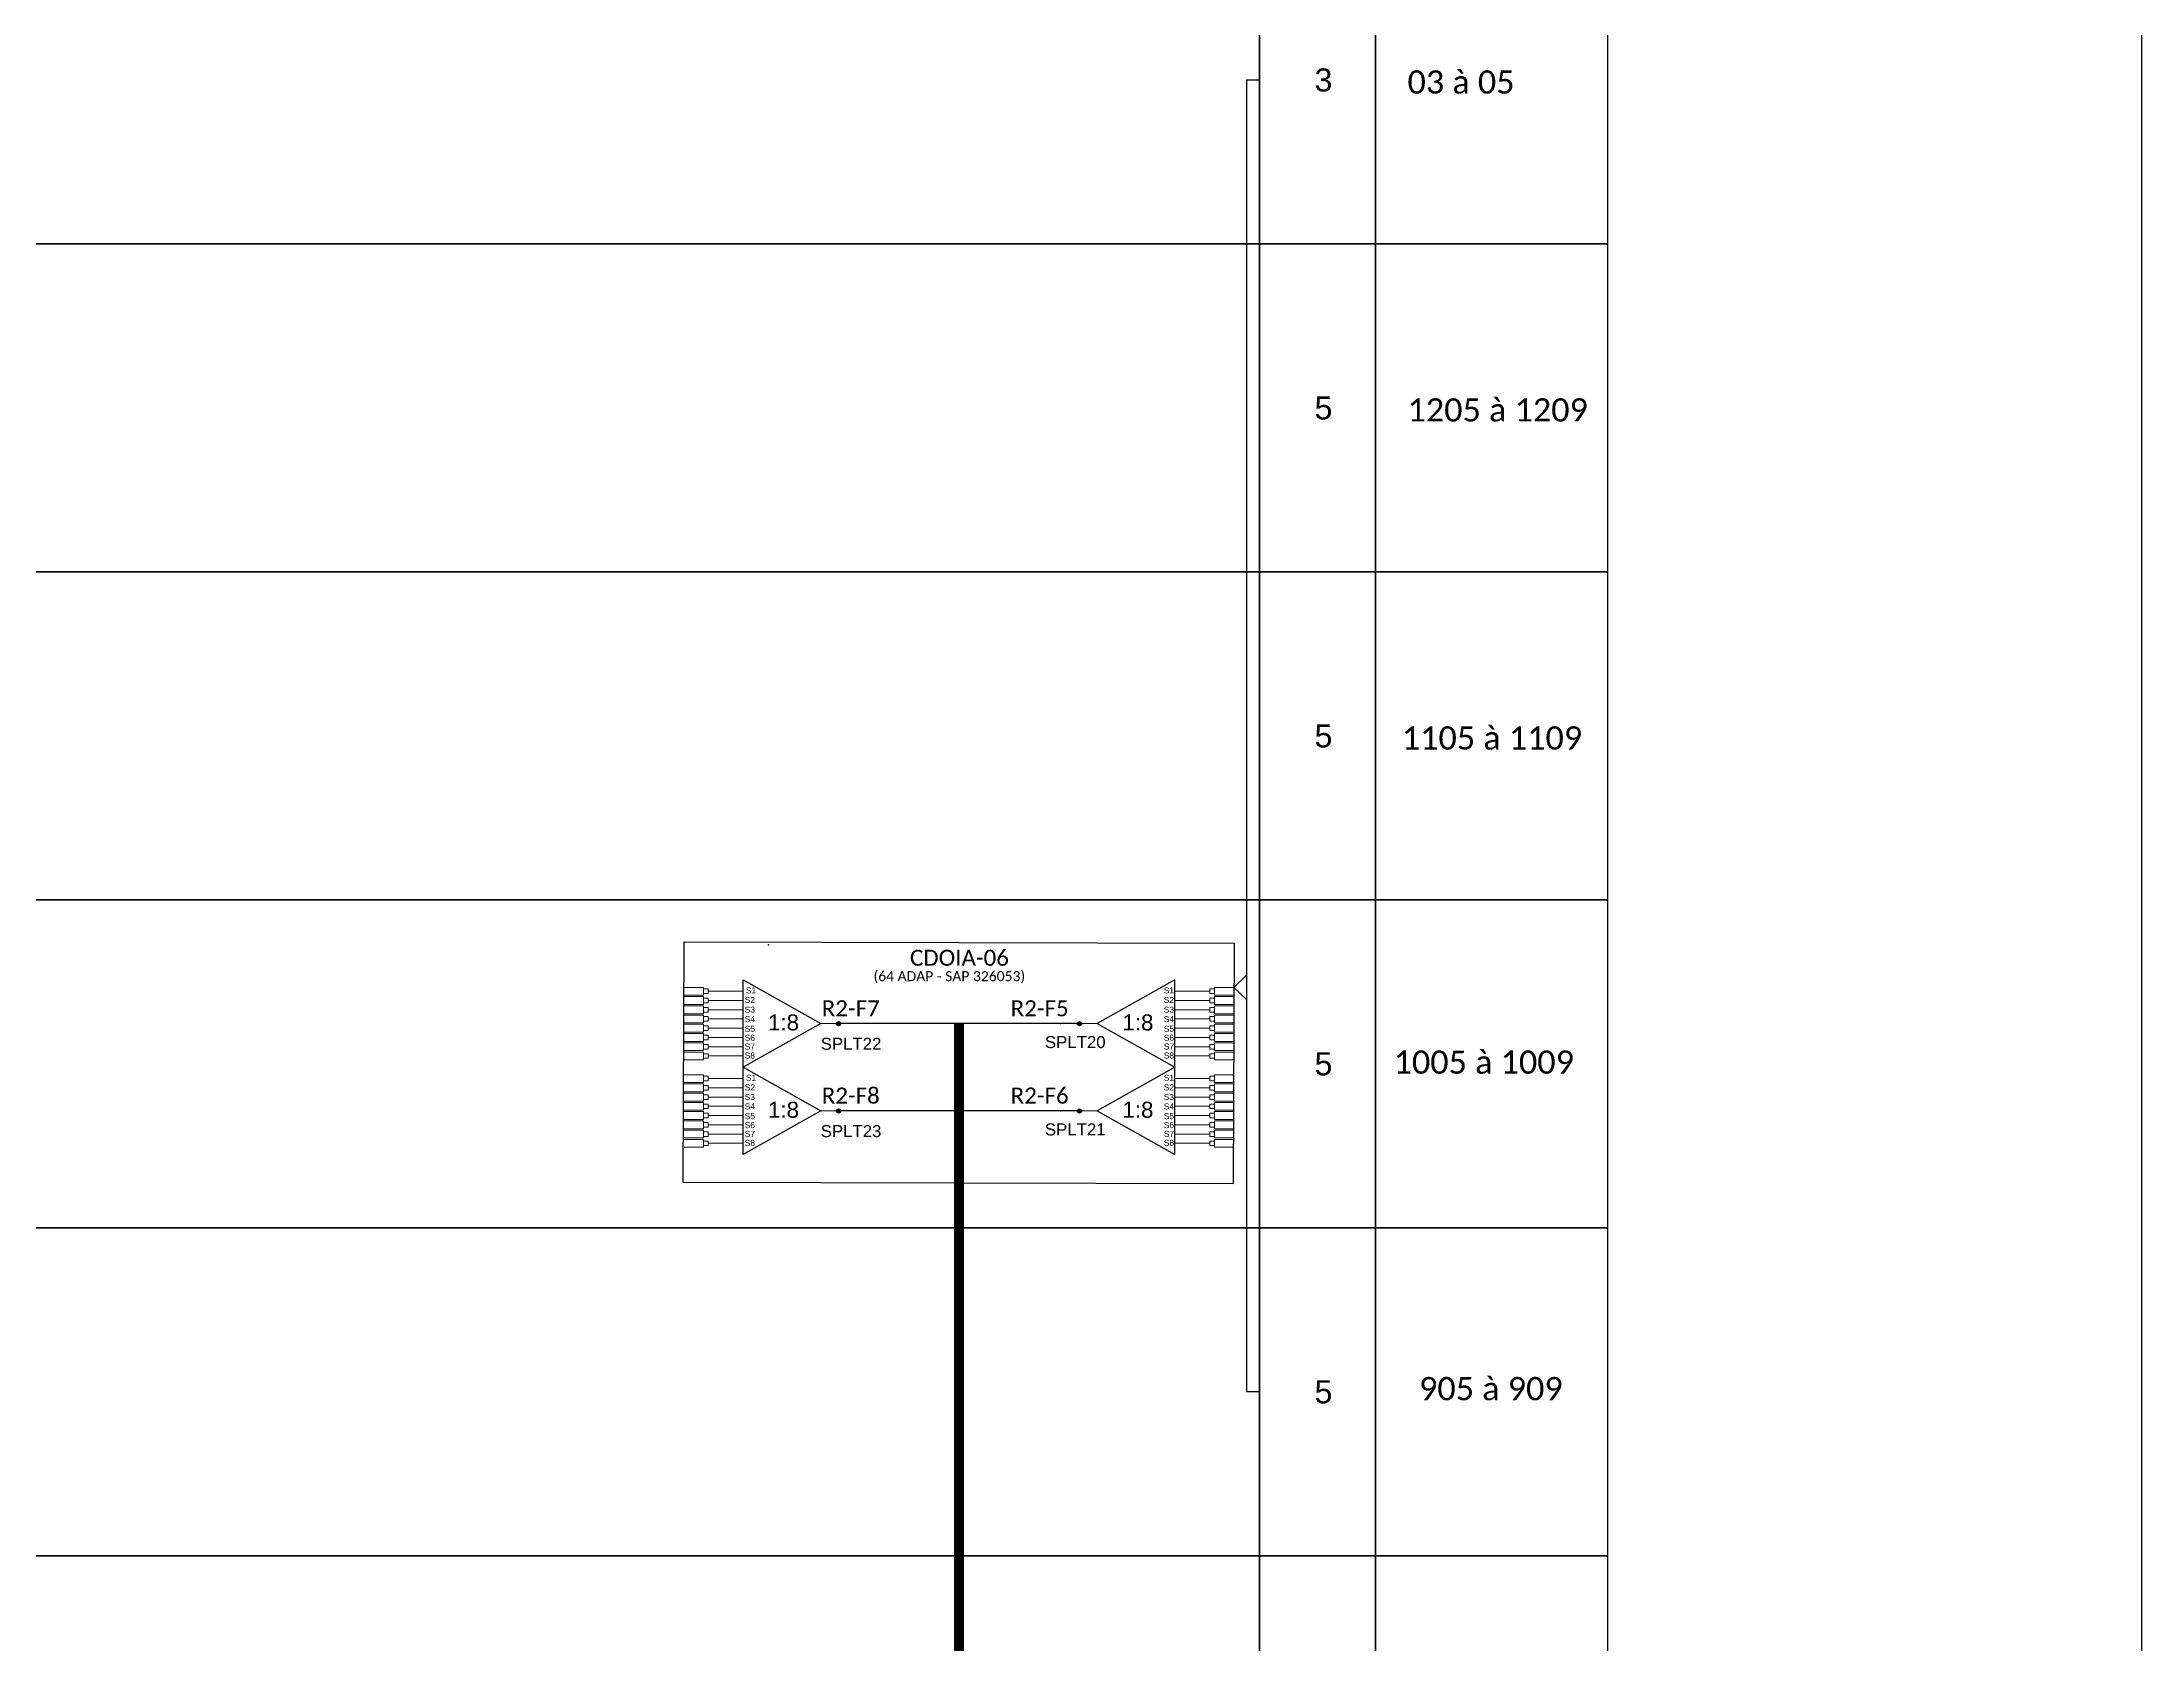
# Model space of a CAD drawing. Header units: inches. Extents: x 3370 to 6145, y 84 to 678.
# Drawn here: x 5008.4 to 5218, y 417.4 to 577.4 of the extents above; entities that cross this region are included whole.
import ezdxf
from ezdxf.enums import TextEntityAlignment as Align

# ---------------------------------------------------------------- set-up
doc = ezdxf.new("R2010")
doc.units = ezdxf.units.IN
doc.header["$MEASUREMENT"] = 0
doc.styles.add('ARIAL', font='arial.ttf')
doc.styles.add('WMF-Calibri0', font='calibri.ttf')

# ---------------------------------------------------------------- blocks, each defined once
blk = doc.blocks.new('A$C415C251F')
at = {"color": 3}
blk.add_point((0, 0), dxfattribs=at)
blk = doc.blocks.new('LEG_CDOIA8_C-SPLT_ESQ')
at = {"color": 3, "extrusion": (0, 0, -1), "xscale": -1, "zscale": -1}
blk.add_blockref('A$C415C251F', (0, 0), dxfattribs=at)
at = {"color": 1, "style": 'WMF-Calibri0', "flags": 4}
blk.add_attdef('CDO', (21.44, -2.61), '', height=2, dxfattribs=at)
blk.add_attdef('MODELO', text='', height=1.5, dxfattribs=at).set_placement((22.54, -4.54), align=Align.CENTER)
at = {"style": 'ARIAL', "flags": 4}
blk.add_attdef('SPLITAGEM', text='', height=1.5, dxfattribs=at).set_placement((18.61, -12.59), align=Align.CENTER)
blk = doc.blocks.new('SPLITTER_')
blk.add_point((0, 0))
at = {"style": 'ARIAL', "flags": 4}
blk.add_attdef('SPLT', (0, -3.26), '', height=1.5, dxfattribs=at)
blk = doc.blocks.new('SPLT_1-8_SC-APC_ESQ')
at = {"color": 1}
blk.add_lwpolyline([(7.37, -2.1), (17.04, -7.55), (7.37, -13), (7.37, -2.1)], dxfattribs=at)
at = {"color": 3, "lineweight": 0}
for points in [[(2.41, -3.02), (0, -3.02)], [(2.41, -4), (0, -4)], [(2.41, -4.17), (0, -4.17)], [(2.41, -5.16), (0, -5.16)], [(2.41, -3.02), (2.41, -4)], [(2.41, -4.17), (2.41, -5.16)], [(2.99, -3.51), (7.37, -3.51)], [(7.37, -4.66), (2.99, -4.66)], [(2.41, -5.32), (0, -5.32)], [(2.41, -6.31), (0, -6.31)], [(2.41, -6.48), (0, -6.48)], [(2.41, -7.46), (0, -7.46)], [(2.41, -7.63), (0, -7.63)], [(2.41, -5.32), (2.41, -6.31)], [(2.41, -6.48), (2.41, -7.46)], [(2.41, -7.63), (2.41, -8.62)], [(7.37, -5.82), (2.99, -5.82)], [(7.37, -6.97), (2.99, -6.97)], [(2.41, -8.62), (0, -8.62)], [(2.41, -8.78), (0, -8.78)], [(2.41, -9.77), (0, -9.77)], [(2.41, -9.94), (0, -9.94)], [(2.41, -8.78), (2.41, -9.77)], [(2.41, -9.94), (2.41, -10.92)], [(7.37, -8.12), (2.99, -8.12)], [(7.37, -9.28), (2.99, -9.28)], [(7.37, -10.43), (2.99, -10.43)], [(2.41, -10.92), (0, -10.92)], [(2.41, -11.09), (0, -11.09)], [(2.41, -12.08), (0, -12.08)], [(2.41, -11.09), (2.41, -12.08)], [(7.37, -11.58), (2.99, -11.58)]]:
    blk.add_lwpolyline(points, dxfattribs=at)
for points in [[(2.99, -3.22), (2.41, -3.22), (2.41, -3.8), (2.99, -3.8)], [(2.99, -4.38), (2.41, -4.38), (2.41, -4.95), (2.99, -4.95)], [(2.99, -5.53), (2.41, -5.53), (2.41, -6.1), (2.99, -6.1)], [(2.99, -6.68), (2.41, -6.68), (2.41, -7.26), (2.99, -7.26)], [(2.99, -7.84), (2.41, -7.84), (2.41, -8.41), (2.99, -8.41)], [(2.99, -8.99), (2.41, -8.99), (2.41, -9.56), (2.99, -9.56)], [(2.99, -10.14), (2.41, -10.14), (2.41, -10.72), (2.99, -10.72)], [(2.99, -11.3), (2.41, -11.3), (2.41, -11.87), (2.99, -11.87)]]:
    blk.add_lwpolyline(points, close=True, dxfattribs=at)
at = {"color": 1, "lineweight": 0}
blk.add_lwpolyline([(17.04, -7.55), (19.26, -7.55)], dxfattribs=at)
at = {"color": 1, "style": 'ARIAL'}
for s, height, p in [('S2', 0.75, (7.56, -4.97)), ('S1', 0.75, (7.7, -3.78)), ('S5', 0.75, (7.55, -8.57)), ('S3', 0.75, (7.55, -6.18)), ('S4', 0.75, (7.55, -7.36)), ('1:8', 2, (10.45, -8.4)), ('S6', 0.75, (7.55, -9.69)), ('S7', 0.75, (7.55, -10.78)), ('S8', 0.75, (7.55, -11.9))]:
    blk.add_text(s, height=height, dxfattribs=at).set_placement(p)
blk = doc.blocks.new('SPLT_1-8_SC-APC')
at = {"color": 1}
blk.add_lwpolyline([(-7.37, -2.1), (-17.04, -7.55), (-7.37, -13), (-7.37, -2.1)], dxfattribs=at)
at = {"color": 3, "lineweight": 0}
for points in [[(-2.99, -3.51), (-7.37, -3.51)], [(-7.37, -4.66), (-2.99, -4.66)], [(-2.41, -3.02), (-2.41, -4)], [(-2.41, -3.02), (0, -3.02)], [(-2.41, -4), (0, -4)], [(-2.41, -4.17), (-2.41, -5.16)], [(-2.41, -4.17), (0, -4.17)], [(-2.41, -5.16), (0, -5.16)], [(-7.37, -5.82), (-2.99, -5.82)], [(-7.37, -6.97), (-2.99, -6.97)], [(-2.41, -5.32), (-2.41, -6.31)], [(-2.41, -5.32), (0, -5.32)], [(-2.41, -6.31), (0, -6.31)], [(-2.41, -6.48), (-2.41, -7.46)], [(-2.41, -6.48), (0, -6.48)], [(-2.41, -7.46), (0, -7.46)], [(-2.41, -7.63), (-2.41, -8.62)], [(-2.41, -7.63), (0, -7.63)], [(-7.37, -8.12), (-2.99, -8.12)], [(-7.37, -9.28), (-2.99, -9.28)], [(-7.37, -10.43), (-2.99, -10.43)], [(-2.41, -8.62), (0, -8.62)], [(-2.41, -8.78), (-2.41, -9.77)], [(-2.41, -8.78), (0, -8.78)], [(-2.41, -9.77), (0, -9.77)], [(-2.41, -9.94), (-2.41, -10.92)], [(-2.41, -9.94), (0, -9.94)], [(-7.37, -11.58), (-2.99, -11.58)], [(-2.41, -10.92), (0, -10.92)], [(-2.41, -11.09), (-2.41, -12.08)], [(-2.41, -11.09), (0, -11.09)], [(-2.41, -12.08), (0, -12.08)]]:
    blk.add_lwpolyline(points, dxfattribs=at)
for points in [[(-2.99, -3.22), (-2.41, -3.22), (-2.41, -3.8), (-2.99, -3.8)], [(-2.99, -4.38), (-2.41, -4.38), (-2.41, -4.95), (-2.99, -4.95)], [(-2.99, -5.53), (-2.41, -5.53), (-2.41, -6.1), (-2.99, -6.1)], [(-2.99, -6.68), (-2.41, -6.68), (-2.41, -7.26), (-2.99, -7.26)], [(-2.99, -7.84), (-2.41, -7.84), (-2.41, -8.41), (-2.99, -8.41)], [(-2.99, -8.99), (-2.41, -8.99), (-2.41, -9.56), (-2.99, -9.56)], [(-2.99, -10.14), (-2.41, -10.14), (-2.41, -10.72), (-2.99, -10.72)], [(-2.99, -11.3), (-2.41, -11.3), (-2.41, -11.87), (-2.99, -11.87)]]:
    blk.add_lwpolyline(points, close=True, dxfattribs=at)
at = {"color": 1, "lineweight": 0}
blk.add_lwpolyline([(-17.04, -7.55), (-19.26, -7.55)], dxfattribs=at)
at = {"color": 1, "style": 'ARIAL'}
for s, height, p in [('S1', 0.75, (-8.74, -3.78)), ('S2', 0.75, (-8.74, -4.97)), ('1:8', 2, (-13.91, -8.4)), ('S3', 0.75, (-8.74, -6.18)), ('S4', 0.75, (-8.74, -7.36)), ('S5', 0.75, (-8.74, -8.57)), ('S6', 0.75, (-8.74, -9.69)), ('S7', 0.75, (-8.74, -10.78)), ('S8', 0.75, (-8.74, -11.9))]:
    blk.add_text(s, height=height, dxfattribs=at).set_placement(p)

msp = doc.modelspace()

# ---------------------------------------------------------------- hatches: boundary and pattern name
h = msp.add_hatch(color=3)
h.dxf.hatch_style = 1
edge = h.paths.add_edge_path()
edge.add_arc((5087.92, 479.35), 0.205, 0, 360)
h = msp.add_hatch(color=3)
h.dxf.hatch_style = 1
edge = h.paths.add_edge_path()
edge.add_arc((5111.97, 479.35), 0.205, 0, 360)
h = msp.add_hatch(color=3)
h.dxf.hatch_style = 1
edge = h.paths.add_edge_path()
edge.add_arc((5087.92, 470.63), 0.205, 0, 360)
h = msp.add_hatch(color=3)
h.dxf.hatch_style = 1
edge = h.paths.add_edge_path()
edge.add_arc((5111.97, 470.63), 0.205, 0, 360)

# ---------------------------------------------------------------- linework, layer by layer
at = {"color": 6}
for p, q in [((5099.94, 479.35), (5087.92, 479.35)), ((5111.97, 479.35), (5099.94, 479.35)), ((5099.94, 470.63), (5087.92, 470.63)), ((5111.97, 470.63), (5099.94, 470.63))]:
    msp.add_line(p, q, dxfattribs=at)
at = {"color": 3}
msp.add_line((5129.95, 442.59), (5128.63, 442.59), dxfattribs=at)
msp.add_lwpolyline([(4379.48, 84.05), (5218.04, 84.05), (5218.04, 678.05), (4379.48, 678.05), (4379.48, 84.05)])
for points in [[(4900.93, 589.94), (5129.95, 589.94), (5129.95, 557.2), (4900.93, 557.2)], [(5129.95, 589.94), (5141.53, 589.94), (5141.53, 557.2), (5129.95, 557.2)], [(5141.53, 589.94), (5164.67, 589.94), (5164.67, 557.2), (5141.53, 557.2)], [(4900.93, 557.2), (5129.95, 557.2), (5129.95, 524.45), (4900.93, 524.45)], [(5129.95, 557.2), (5141.53, 557.2), (5141.53, 524.45), (5129.95, 524.45)], [(5141.53, 557.2), (5164.67, 557.2), (5164.67, 524.45), (5141.53, 524.45)], [(4900.93, 524.45), (5129.95, 524.45), (5129.95, 491.71), (4900.93, 491.71)], [(5129.95, 524.45), (5141.53, 524.45), (5141.53, 491.71), (5129.95, 491.71)], [(5141.53, 524.45), (5164.67, 524.45), (5164.67, 491.71), (5141.53, 491.71)], [(4900.93, 491.71), (5129.95, 491.71), (5129.95, 458.97), (4900.93, 458.97)], [(5129.95, 491.71), (5141.53, 491.71), (5141.53, 458.97), (5129.95, 458.97)], [(5141.53, 491.71), (5164.67, 491.71), (5164.67, 458.97), (5141.53, 458.97)], [(4900.93, 458.97), (5129.95, 458.97), (5129.95, 426.22), (4900.93, 426.22)], [(5129.95, 458.97), (5141.53, 458.97), (5141.53, 426.22), (5129.95, 426.22)], [(5141.53, 458.97), (5164.67, 458.97), (5164.67, 426.22), (5141.53, 426.22)], [(4900.93, 426.22), (5129.95, 426.22), (5129.95, 393.48), (4900.93, 393.48)], [(5129.95, 426.22), (5141.53, 426.22), (5141.53, 393.48), (5129.95, 393.48)], [(5141.53, 426.22), (5164.67, 426.22), (5164.67, 393.48), (5141.53, 393.48)]]:
    msp.add_lwpolyline(points, close=True)
for points in [[(5128.63, 573.57), (5129.95, 573.57)], [(5128.63, 573.57), (5128.63, 442.59)], [(5128.63, 484.18), (5127.38, 482.97), (5128.63, 481.76), (5128.63, 481.76)]]:
    msp.add_lwpolyline(points, dxfattribs=at)
at = {"color": 1}
msp.add_lwpolyline([(5072.51, 487.52), (5127.41, 487.37), (5127.3, 463.35), (5072.4, 463.5)], close=True, dxfattribs=at)
at = {"color": 6, "const_width": 1}
msp.add_lwpolyline([(5099.94, 479.35), (5099.94, 232.77)], dxfattribs=at)
at = {"color": 3}
for centre in [(5087.92, 479.35), (5111.97, 479.35), (5087.92, 470.63), (5111.97, 470.63)]:
    msp.add_circle(centre, 0.205, dxfattribs=at)

# ---------------------------------------------------------------- block references
ref = msp.add_blockref('LEG_CDOIA8_C-SPLT_ESQ', (5080.94, 487.21), dxfattribs=dict(at, xscale=0.8000000000001818, yscale=0.8000000000001818, zscale=0.8))
ref.add_attrib('CDO', 'CDOIA-06', (5095.05, 485.13), dxfattribs={"color": 1, "height": 1.6, "style": 'WMF-Calibri0'})
ref.add_attrib('MODELO', '(64 ADAP - SAP 326053)', dxfattribs={"color": 1, "height": 1, "style": 'WMF-Calibri0'}).set_placement((5098.98, 483.59), align=Align.CENTER)
at = {"xscale": 0.8000000000001818, "yscale": 0.8000000000001818, "zscale": 0.8}
for p in [(5072.51, 485.39), (5072.51, 476.67)]:
    msp.add_blockref('SPLT_1-8_SC-APC_ESQ', p, dxfattribs=at)
at = {"color": 3, "xscale": 0.8000000000001818, "yscale": 0.8000000000001818, "zscale": 0.8}
for p in [(5127.38, 485.39), (5127.38, 476.67)]:
    msp.add_blockref('SPLT_1-8_SC-APC', p, dxfattribs=at)
ref = msp.add_blockref('SPLITTER_', (5086.14, 479.35), dxfattribs=dict(xscale=0.8000000000001818, yscale=0.8000000000001818, zscale=0.8))
ref.add_attrib('SPLT', 'SPLT22', (5086.14, 476.74), dxfattribs={"height": 1.2, "style": 'ARIAL'})
ref = msp.add_blockref('SPLITTER_', (5110.07, 479.35), dxfattribs=dict(xscale=0.8000000000001818, yscale=0.8000000000001818, zscale=0.8))
ref.add_attrib('SPLT', 'SPLT20', (5108.52, 476.91), dxfattribs={"height": 1.2, "style": 'ARIAL'})
ref = msp.add_blockref('SPLITTER_', (5086.14, 470.63), dxfattribs=dict(xscale=0.8000000000001818, yscale=0.8000000000001818, zscale=0.8))
ref.add_attrib('SPLT', 'SPLT23', (5086.14, 468.02), dxfattribs={"height": 1.2, "style": 'ARIAL'})
ref = msp.add_blockref('SPLITTER_', (5110.07, 470.63), dxfattribs=dict(xscale=0.8000000000001818, yscale=0.8000000000001818, zscale=0.8))
ref.add_attrib('SPLT', 'SPLT21', (5108.52, 468.19), dxfattribs={"height": 1.2, "style": 'ARIAL'})

# ---------------------------------------------------------------- texts
at = {"style": 'WMF-Calibri0'}
for s, p in [('03 à 05', (5144.72, 572.21)), ('1205 à 1209', (5144.72, 539.47)), ('1105 à 1109', (5144.15, 506.72)), ('1005 à 1009', (5143.33, 474.35)), ('905 à 909', (5145.87, 441.75))]:
    msp.add_text(s, height=2.317, dxfattribs=at).set_placement(p)
at = {"color": 6, "style": 'WMF-Calibri0'}
for s, p in [('R2-F7', (5086.24, 480.08)), ('R2-F5', (5105.1, 480.08)), ('R2-F8', (5086.24, 471.37)), ('R2-F6', (5105.1, 471.37))]:
    msp.add_text(s, height=1.6, dxfattribs=at).set_placement(p)
at = {"style": 'ARIAL', "flags": 12}
for tag, p in [('3', (5136.33, 573.57)), ('5', (5136.33, 540.83)), ('5', (5136.33, 508.08)), ('5', (5136.33, 475.34)), ('5', (5136.33, 442.59))]:
    msp.add_attdef(tag, text='XX', height=2.3, dxfattribs=at).set_placement(p, align=Align.MIDDLE_CENTER)

doc.saveas('drawing.dxf')
